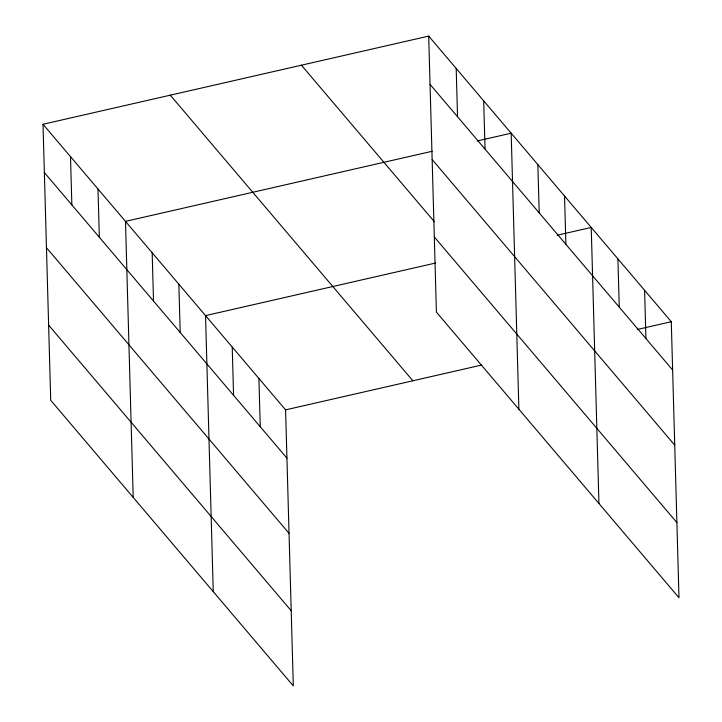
<?xml version="1.0" encoding="UTF-8"?>
<svg xmlns="http://www.w3.org/2000/svg" width="722" height="722" viewBox="0 0 722 722"><rect width="100%" height="100%" fill="white"/><g stroke="black" fill="none" stroke-linecap="round" stroke-linejoin="round"><path stroke-width="1.08" d="M43.013 124.265L285.587 409.87L293.303 685.9L50.721 400.295L43.013 124.265L428.697 36.1L671.279 321.705L678.987 597.735L436.413 312.13L428.697 36.1M432.18 151.268L125.493 221.365L133.2 497.404M477.161 140.98L511.176 133.209L518.883 409.239M435.537 263.043L205.535 315.622L213.252 591.652M557.213 235.228L591.228 227.457L598.935 503.487M285.587 409.87L481.709 365.043M637.264 329.485L671.279 321.705M430.05 84.375L672.624 369.989M432.144 159.535L674.727 445.14M301.426 65.197L434.382 221.735M434.31 236.969L676.884 522.575M170.293 95.169L412.867 380.774M44.358 172.54L286.941 458.145M46.461 247.7L289.035 533.305M48.627 325.135L291.201 610.74M644.593 290.289L645.937 338.564M617.906 258.873L619.259 307.148M564.541 196.041L565.895 244.316M537.863 164.625L539.208 212.9M483.686 100.836L485.031 149.111M456.196 68.473L457.54 116.747M258.909 378.454L260.254 426.729M232.222 347.038L233.576 395.313M178.857 284.206L180.202 332.481M152.171 252.79L153.524 301.065M97.993 189.002L99.347 237.276M70.503 156.629L71.857 204.913"/></g></svg>
